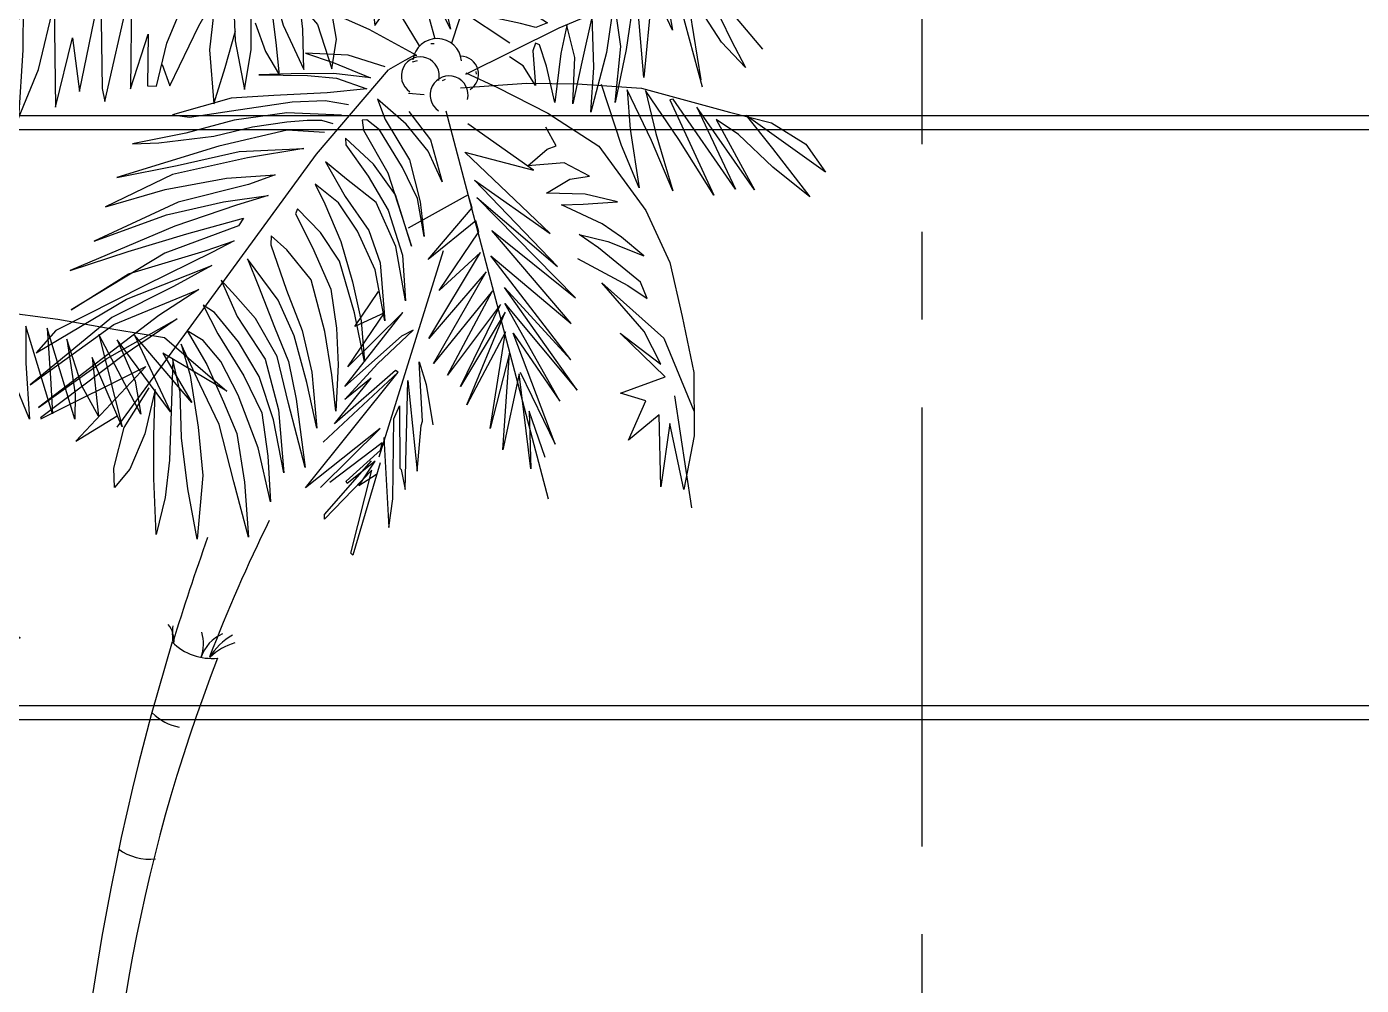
# Model space of a CAD drawing. Extents: x 915 to 2178, y -798 to 165.
# Drawn here: x 1310.155 to 1312.055, y -744.738 to -743.374 of the extents above; entities that cross this region are included whole.
import ezdxf

# ---------------------------------------------------------------- set-up
doc = ezdxf.new("R2010")
doc.units = 0
doc.header["$LTSCALE"] = 0.5
doc.header["$MEASUREMENT"] = 0
doc.linetypes.add('CENTER', pattern=[2, 1.25, -0.25, 0.25, -0.25])
doc.layers.get('0').update_dxf_attribs({"linetype": 'CONTINUOUS'})
for name, color, linetype in [('EJES', 125, 'CENTER'), ('MOBILIARIO', 125, 'CONTINUOUS'), ('VEGETACION', 64, 'CONTINUOUS')]:
    doc.layers.add(name, color=color, linetype=linetype)

# ---------------------------------------------------------------- blocks, each defined once
blk = doc.blocks.new('ArbolAl027')
for p, q in [((1.2107, 6.3133), (0.8504, 5.1992)), ((1.2067, 6.2111), (1.0853, 5.9596)), ((1.1195, 6.0666), (1.2067, 6.2111)), ((1.1529, 6.2061), (1.1195, 6.0666)), ((1.1077, 6.1894), (1.0355, 5.85)), ((1.0802, 5.9569), (1.1077, 6.1894)), ((1.2454, 6.1204), (1.0764, 5.894)), ((1.0853, 5.9596), (1.2454, 6.1204)), ((0.9686, 6.0904), (0.9849, 5.7243)), ((1.0102, 5.7642), (0.9686, 6.0904)), ((1.0288, 6.0907), (1.0102, 5.7642)), ((1.0355, 5.85), (1.0288, 6.0907)), ((1.243, 6.0485), (1.0531, 5.8347)), ((1.0764, 5.894), (1.243, 6.0485)), ((0.9366, 6.0059), (0.9689, 5.6245)), ((0.9849, 5.7243), (0.9366, 6.0059)), ((-0.1873, 5.9658), (-0.2642, 5.9614)), ((-0.0837, 5.9641), (-0.1873, 5.9658)), ((0.0294, 5.9431), (-0.0837, 5.9641)), ((0.0444, 5.924), (-0.1733, 5.8771)), ((0.2009, 5.8843), (0.0294, 5.9431)), ((1.2624, 5.9532), (1.0228, 5.7854)), ((1.0531, 5.8347), (1.2624, 5.9532)), ((0.0996, 5.9148), (-0.19, 5.7432)), ((-0.19, 5.7432), (0.1404, 5.8974)), ((0.1404, 5.8974), (-0.1245, 5.6898)), ((-0.1089, 5.8734), (0.0996, 5.9148)), ((0.3393, 5.7827), (0.2009, 5.8843)), ((0.8784, 5.9171), (0.9269, 5.5645)), ((0.9689, 5.6245), (0.8784, 5.9171)), ((1.249, 5.898), (1.0219, 5.7592)), ((1.0228, 5.7854), (1.249, 5.898)), ((-0.1733, 5.8771), (-0.3277, 5.8107)), ((-0.2117, 5.8396), (-0.1089, 5.8734)), ((-0.1245, 5.6898), (0.1871, 5.863)), ((0.1871, 5.863), (-0.0678, 5.6174)), ((0.8274, 5.8609), (0.911, 5.4594)), ((0.9269, 5.5645), (0.8274, 5.8609)), ((1.2632, 5.85), (1.0203, 5.7136)), ((1.0219, 5.7592), (1.2632, 5.85)), ((-0.3277, 5.8107), (-0.2117, 5.8396)), ((-0.0678, 5.6174), (0.228, 5.8419)), ((0.228, 5.8419), (0.0492, 5.6515)), ((0.4631, 5.6364), (0.3393, 5.7827)), ((1.2801, 5.7992), (1.0059, 5.6568)), ((1.0203, 5.7136), (1.2801, 5.7992)), ((0.0412, 5.6083), (0.2194, 5.7631)), ((0.2194, 5.7631), (0.1551, 5.6618)), ((0.8219, 5.7561), (0.89, 5.4133)), ((0.911, 5.4594), (0.8219, 5.7561)), ((1.2518, 5.7305), (0.9889, 5.5999)), ((1.0059, 5.6568), (1.2518, 5.7305)), ((0.1091, 5.5508), (0.2484, 5.7047)), ((0.2727, 5.721), (0.1953, 5.5109)), ((0.1953, 5.5109), (0.3318, 5.7197)), ((0.2484, 5.7047), (0.2727, 5.721)), ((0.3318, 5.7197), (0.2769, 5.539)), ((0.3269, 5.5271), (0.3873, 5.6949)), ((0.3873, 5.6949), (0.3609, 5.5293)), ((0.0492, 5.6515), (0.0412, 5.6083)), ((0.1551, 5.6618), (0.1091, 5.5508)), ((0.4042, 5.5288), (0.4429, 5.6673)), ((0.4429, 5.6673), (0.4563, 5.6572)), ((0.4563, 5.6572), (0.4511, 5.4738)), ((0.7874, 5.6633), (0.8695, 5.329)), ((0.89, 5.4133), (0.7874, 5.6633)), ((1.5403, 5.6549), (1.5684, 5.4577)), ((1.6203, 5.4772), (1.5403, 5.6549)), ((1.6684, 5.6616), (1.6203, 5.4772)), ((1.666, 5.4742), (1.6684, 5.6616)), ((0.6063, 5.4419), (0.4631, 5.6364)), ((1.1506, 5.6287), (0.9602, 5.5469)), ((0.9889, 5.5999), (1.1506, 5.6287)), ((1.3634, 5.61), (1.4085, 5.5195)), ((1.394, 5.5805), (1.3634, 5.61)), ((1.4576, 5.6122), (1.4902, 5.4937)), ((1.5143, 5.5859), (1.4576, 5.6122)), ((0.491, 5.5114), (0.5114, 5.5852)), ((0.5114, 5.5852), (0.5198, 5.5629)), ((1.2685, 5.5749), (1.3609, 5.4922)), ((1.3689, 5.5343), (1.2685, 5.5749)), ((1.4692, 5.4984), (1.394, 5.5805)), ((1.5404, 5.5393), (1.5143, 5.5859)), ((1.8352, 5.5828), (1.666, 5.4742)), ((1.6861, 5.4642), (1.8352, 5.5828)), ((0.2769, 5.539), (0.2655, 5.4146)), ((0.5198, 5.5629), (0.5138, 5.4308)), ((0.7751, 5.5651), (0.8469, 5.2407)), ((0.8695, 5.329), (0.7751, 5.5651)), ((1.1292, 5.5351), (0.9394, 5.4772)), ((0.9602, 5.5469), (0.9505, 5.5153)), ((0.9505, 5.5153), (1.1292, 5.5351)), ((1.4602, 5.4343), (1.3689, 5.5343)), ((1.5684, 5.4577), (1.5404, 5.5393)), ((0.2655, 5.4146), (0.3269, 5.5271)), ((0.3609, 5.5293), (0.3471, 5.3955)), ((0.3471, 5.3955), (0.4042, 5.5288)), ((0.4746, 5.3629), (0.491, 5.5114)), ((1.1806, 5.5247), (1.3533, 5.4135)), ((1.2726, 5.507), (1.1806, 5.5247)), ((1.3282, 5.4821), (1.2726, 5.507)), ((1.4085, 5.5195), (1.4602, 5.4343)), ((1.5273, 5.4254), (1.4692, 5.4984)), ((1.4902, 5.4937), (1.5273, 5.4254)), ((0.4511, 5.4738), (0.4509, 5.3205)), ((0.5357, 5.2769), (0.6073, 5.4655)), ((0.6073, 5.4655), (0.6092, 5.4289)), ((0.7288, 5.4814), (0.8015, 5.2125)), ((0.8469, 5.2407), (0.7288, 5.4814)), ((0.9394, 5.4772), (0.9287, 5.4389)), ((1.0861, 5.4728), (1.2424, 5.4083)), ((1.2045, 5.4635), (1.0861, 5.4728)), ((1.1647, 5.2442), (1.6861, 5.4642)), ((1.3793, 5.3733), (1.2045, 5.4635)), ((1.4313, 5.3902), (1.3282, 5.4821)), ((1.3609, 5.4922), (1.4313, 5.3902)), ((1.6889, 5.4553), (1.7522, 5.4343)), ((0.5138, 5.4308), (0.5357, 5.2769)), ((0.7564, 5.1915), (0.6063, 5.4419)), ((0.6092, 5.4289), (0.6198, 5.3113)), ((0.9287, 5.4389), (1.129, 5.4266)), ((1.5641, 5.4184), (1.6669, 5.2087)), ((1.6607, 5.4284), (1.7915, 5.3189)), ((1.7751, 5.3982), (1.6607, 5.4284)), ((1.7522, 5.4343), (1.8756, 5.3549)), ((-0.0001, 5.4043), (-0.5142, 5.3364)), ((0.1639, 5.3965), (-0.0001, 5.4043)), ((0.1123, 5.2499), (0.1903, 5.3841)), ((0.2426, 5.3879), (0.1639, 5.3965)), ((0.4115, 5.3275), (0.2426, 5.3879)), ((1.0315, 5.4087), (1.1904, 5.3271)), ((1.1744, 5.3884), (1.0315, 5.4087)), ((1.2921, 5.3452), (1.1744, 5.3884)), ((1.2424, 5.4083), (1.3208, 5.3484)), ((1.3533, 5.4135), (1.3793, 5.3733)), ((1.5243, 5.3782), (1.5461, 5.2908)), ((1.6383, 5.2028), (1.5243, 5.3782)), ((1.5696, 5.4054), (1.758, 5.182)), ((1.7915, 5.3189), (1.5696, 5.4054)), ((1.8756, 5.3549), (1.7751, 5.3982)), ((-0.2356, 5.0586), (-0.1733, 5.36)), ((-0.1733, 5.36), (-0.1692, 5.0669)), ((-0.1616, 5.0289), (-0.0831, 5.3736)), ((-0.0831, 5.3736), (-0.0865, 5.0662)), ((0.0192, 5.1995), (0.0773, 5.3381)), ((0.2657, 5.1801), (0.2655, 5.3518)), ((0.3193, 5.3515), (0.3298, 5.3518)), ((0.3385, 5.2016), (0.3193, 5.3515)), ((0.3298, 5.3518), (0.3594, 5.2518)), ((0.4509, 5.3205), (0.4746, 5.3629)), ((1.1239, 5.3072), (0.937, 5.3568)), ((0.937, 5.3568), (1.0654, 5.3007)), ((1.3208, 5.3484), (1.2921, 5.3452)), ((1.3827, 5.3383), (1.3602, 5.1807)), ((1.3954, 5.2926), (1.3827, 5.3383)), ((1.4372, 5.3616), (1.4118, 5.0992)), ((1.495, 5.2373), (1.4372, 5.3616)), ((1.4721, 5.3691), (1.495, 5.2373)), ((1.5196, 5.3048), (1.4721, 5.3691)), ((-0.7201, 5.2987), (-0.8926, 5.2712)), ((-0.5142, 5.3364), (-0.7201, 5.2987)), ((-0.574, 4.9802), (-0.4757, 5.3044)), ((-0.4948, 4.9992), (-0.3999, 5.3114)), ((-0.4757, 5.3044), (-0.4873, 5.1261)), ((-0.3999, 5.3114), (-0.4006, 5.1794)), ((-0.3548, 5.1228), (-0.3095, 5.3135)), ((-0.3095, 5.3135), (-0.3052, 5.0125)), ((0.1603, 5.3258), (0.1438, 5.1799)), ((0.2137, 5.3281), (0.2191, 5.2067)), ((0.4077, 5.3143), (0.4588, 5.2541)), ((0.4161, 5.2401), (0.4077, 5.3143)), ((0.6099, 5.2393), (0.4115, 5.3275)), ((0.6198, 5.3113), (0.6264, 5.2513)), ((0.6264, 5.2513), (0.6749, 5.3193)), ((1.0654, 5.3007), (1.1303, 5.2592)), ((1.1831, 5.3034), (1.1239, 5.3072)), ((1.2171, 5.3057), (1.1831, 5.3034)), ((1.1904, 5.3271), (1.2171, 5.3057)), ((1.3254, 5.3265), (1.3028, 5.1726)), ((1.3443, 5.1893), (1.3254, 5.3265)), ((1.5826, 5.0707), (1.5196, 5.3048)), ((-0.8926, 5.2712), (-1.1144, 5.0803)), ((-0.9905, 5.0401), (-0.7866, 5.2789)), ((-0.7866, 5.2789), (-0.9138, 5.0064)), ((-0.9138, 5.0064), (-0.7245, 5.262)), ((-0.8089, 4.9983), (-0.6595, 5.2818)), ((-0.7245, 5.262), (-0.7892, 5.1154)), ((-0.6595, 5.2818), (-0.7424, 4.9527)), ((-0.5992, 5.0989), (-0.5454, 5.265)), ((-0.5454, 5.265), (-0.575, 5.0691)), ((0.277, 5.2589), (0.3077, 5.1747)), ((0.5148, 5.2109), (0.5027, 5.2787)), ((0.8797, 5.2938), (1.0206, 5.2002)), ((1.0518, 5.2573), (0.8797, 5.2938)), ((1.1303, 5.2592), (1.0966, 5.2453)), ((1.2611, 5.279), (1.2302, 5.1437)), ((1.2657, 5.1288), (1.2611, 5.279)), ((1.4118, 5.0992), (1.3954, 5.2926)), ((1.5461, 5.2908), (1.578, 5.0926)), ((-0.0865, 5.0662), (-0.0352, 5.2255)), ((-0.0352, 5.2255), (-0.037, 5.0752)), ((0.0284, 5.0752), (0.1123, 5.2499)), ((0.1895, 5.1286), (0.2199, 5.2355)), ((0.3594, 5.2518), (0.4189, 5.1223)), ((0.4189, 5.1223), (0.4161, 5.2401)), ((0.4588, 5.2541), (0.5011, 5.1242)), ((0.7489, 5.1634), (0.6099, 5.2393)), ((0.8921, 5.1094), (1.1647, 5.2442)), ((1.0966, 5.2453), (1.0518, 5.2573)), ((1.1869, 5.2511), (1.169, 5.1696)), ((1.21, 5.1574), (1.1869, 5.2511)), ((-1.1144, 5.0803), (-0.8872, 5.2152)), ((-0.8872, 5.2152), (-0.9905, 5.0401)), ((-0.7424, 4.9527), (-0.6356, 5.2001)), ((-0.6356, 5.2001), (-0.658, 4.9913)), ((-0.3052, 5.0125), (-0.2564, 5.2152)), ((-0.2564, 5.2152), (-0.2356, 5.0586)), ((-0.0108, 5.0743), (0.0192, 5.1995)), ((0.2191, 5.2067), (0.2459, 5.0645)), ((0.3486, 5.1061), (0.3385, 5.2016)), ((0.5011, 5.1242), (0.5148, 5.2109)), ((0.7567, 5.1907), (0.7564, 5.1915)), ((0.7899, 5.1982), (0.7992, 5.1989)), ((1.095, 5.1993), (1.0877, 5.177)), ((1.1071, 5.1943), (1.095, 5.1993)), ((1.128, 5.132), (1.1071, 5.1943)), ((1.3282, 5.0266), (1.3443, 5.1893)), ((1.708, 5.1285), (1.6383, 5.2028)), ((1.6669, 5.2087), (1.708, 5.1285)), ((-0.4006, 5.1794), (-0.4132, 4.9801)), ((0.1438, 5.1799), (0.1568, 5.0221)), ((0.2459, 5.0645), (0.2657, 5.1801)), ((0.3077, 5.1747), (0.3486, 5.1061)), ((0.4241, 5.1707), (0.5048, 5.1426)), ((0.5488, 5.1646), (0.4241, 5.1707)), ((0.5048, 5.1426), (0.6142, 5.0981)), ((0.6569, 5.1304), (0.5488, 5.1646)), ((0.714, 5.1486), (0.666, 5.1213)), ((0.7373, 5.1611), (0.714, 5.1486)), ((0.7361, 5.145), (0.7506, 5.1486)), ((0.7486, 5.1631), (0.7373, 5.1611)), ((1.0599, 5.133), (1.02, 5.1598)), ((1.0877, 5.177), (1.0952, 5.0762)), ((1.169, 5.1696), (1.1514, 5.0267)), ((1.2042, 5.0227), (1.21, 5.1574)), ((1.2302, 5.1437), (1.2042, 5.0227)), ((1.3028, 5.1726), (1.2571, 4.9977)), ((1.3602, 5.1807), (1.3282, 5.0266)), ((-0.7892, 5.1154), (-0.8089, 4.9983)), ((-0.4873, 5.1261), (-0.4948, 4.9992)), ((-0.4132, 4.9801), (-0.3548, 5.1228)), ((0.0061, 5.1375), (0.0284, 5.0752)), ((0.1568, 5.0221), (0.1895, 5.1286)), ((0.3825, 5.1095), (0.2883, 5.1074)), ((0.2883, 5.1074), (0.4297, 5.1054)), ((0.5066, 5.1113), (0.3825, 5.1095)), ((0.4297, 5.1054), (0.5148, 5.0969)), ((0.456, 4.8757), (0.666, 5.1213)), ((0.6142, 5.0981), (0.5066, 5.1113)), ((0.8923, 5.113), (0.9843, 5.0699)), ((0.9209, 5.1166), (0.9222, 5.1092)), ((1.0952, 5.0762), (1.0599, 5.133)), ((1.1514, 5.0267), (1.128, 5.132)), ((1.2571, 4.9977), (1.2657, 5.1288)), ((-0.658, 4.9913), (-0.5992, 5.0989)), ((-0.575, 5.0691), (-0.574, 4.9802)), ((-0.1692, 5.0669), (-0.1616, 5.0289)), ((-0.037, 5.0752), (-0.0108, 5.0743)), ((0.6034, 5.0664), (0.487, 5.0544)), ((0.5148, 5.0969), (0.6034, 5.0664)), ((0.8243, 5.0908), (0.8331, 5.0942)), ((0.877, 5.0694), (1.0689, 5.0824)), ((0.9843, 5.0699), (1.1311, 4.9948)), ((1.0689, 5.0824), (1.217, 5.0805)), ((1.217, 5.0805), (1.4047, 5.068)), ((1.3468, 4.9003), (1.2878, 5.0784)), ((1.4047, 5.068), (1.6613, 4.9981)), ((0.2073, 5.0389), (0.0356, 4.9905)), ((0.3316, 5.047), (0.2073, 5.0389)), ((0.2081, 5.0023), (0.3855, 5.0285)), ((0.487, 5.0544), (0.3316, 5.047)), ((0.3855, 5.0285), (0.4811, 5.0322)), ((0.4811, 5.0322), (0.5495, 5.0207)), ((0.634, 5.0357), (0.6563, 4.9771)), ((0.7183, 4.9628), (0.634, 5.0357)), ((0.7251, 5.0537), (0.7704, 5.0492)), ((1.3629, 5.063), (1.3719, 4.948)), ((1.4344, 4.9154), (1.3629, 5.063)), ((1.4164, 5.0616), (1.447, 4.9355)), ((1.5139, 4.9184), (1.4164, 5.0616)), ((1.497, 5.0361), (1.4877, 5.0344)), ((1.4877, 5.0344), (1.616, 4.7558)), ((1.6796, 4.773), (1.497, 5.0361)), ((0.0356, 4.9905), (0.0855, 4.9838)), ((0.0855, 4.9838), (0.2081, 5.0023)), ((0.3694, 4.9956), (0.2155, 4.9748)), ((0.5293, 4.9888), (0.3694, 4.9956)), ((0.7253, 4.9997), (0.7889, 4.9174)), ((1.1333, 3.8686), (0.8351, 5.0009)), ((1.1311, 4.9948), (1.2799, 4.8988)), ((1.5667, 5.0127), (1.6796, 4.773)), ((1.7346, 4.7716), (1.5667, 5.0127)), ((1.6613, 4.9981), (1.7839, 4.9669)), ((1.9417, 4.8224), (1.7101, 4.9887)), ((1.7101, 4.9887), (1.7868, 4.8921)), ((0.2155, 4.9748), (0.075, 4.9364)), ((0.1564, 4.9278), (0.2694, 4.9551)), ((0.2694, 4.9551), (0.37, 4.9694)), ((0.37, 4.9694), (0.4286, 4.9745)), ((0.4286, 4.9745), (0.4705, 4.9743)), ((0.4705, 4.9743), (0.5036, 4.9646)), ((0.6028, 4.9759), (0.5898, 4.9745)), ((0.5898, 4.9745), (0.5931, 4.9458)), ((0.6402, 4.9468), (0.6028, 4.9759)), ((0.6563, 4.9771), (0.7275, 4.8584)), ((0.7818, 4.8843), (0.7183, 4.9628)), ((1.0898, 4.829), (0.898, 4.9637)), ((1.1558, 4.8996), (1.1257, 4.9539)), ((1.3719, 4.948), (1.3983, 4.777)), ((1.6225, 4.9762), (1.7346, 4.7716)), ((1.6879, 4.9329), (1.6225, 4.9762)), ((1.7839, 4.9669), (1.8848, 4.9049)), ((0.075, 4.9364), (-0.0813, 4.9051)), ((-0.0813, 4.9051), (-0.0044, 4.9084)), ((-0.0044, 4.9084), (0.1564, 4.9278)), ((0.3706, 4.9459), (0.1712, 4.899)), ((0.4792, 4.939), (0.3706, 4.9459)), ((0.5413, 4.9221), (0.5417, 4.9023)), ((0.6227, 4.8466), (0.5413, 4.9221)), ((0.5931, 4.9458), (0.664, 4.8214)), ((0.707, 4.8369), (0.6402, 4.9468)), ((0.7889, 4.9174), (0.8231, 4.7951)), ((1.4965, 4.7688), (1.4344, 4.9154)), ((1.447, 4.9355), (1.4965, 4.7688)), ((1.616, 4.7558), (1.5139, 4.9184)), ((1.788, 4.8372), (1.6879, 4.9329)), ((0.1712, 4.899), (-0.1266, 4.8073)), ((-0.1254, 4.0781), (0.456, 4.8757)), ((0.0495, 4.8427), (0.2307, 4.8835)), ((0.2307, 4.8835), (0.4189, 4.8916)), ((0.4189, 4.8916), (0.2547, 4.8643)), ((0.5417, 4.9023), (0.6066, 4.8111)), ((0.8231, 4.7951), (0.7818, 4.8843)), ((1.1387, 4.6442), (0.8891, 4.8813)), ((0.8891, 4.8813), (1.0898, 4.829)), ((1.0734, 4.8413), (1.1298, 4.8897)), ((1.1298, 4.8897), (1.1558, 4.8996)), ((1.2799, 4.8988), (1.4178, 4.7109)), ((1.3983, 4.777), (1.3468, 4.9003)), ((1.7868, 4.8921), (1.8962, 4.7507)), ((1.8848, 4.9049), (1.9417, 4.8224)), ((-0.1266, 4.8073), (0.0495, 4.8427)), ((0.2547, 4.8643), (0.0359, 4.8162)), ((0.4827, 4.8527), (0.54, 4.752)), ((0.544, 4.8029), (0.4827, 4.8527)), ((0.6864, 4.7565), (0.6227, 4.8466)), ((0.751, 4.7463), (0.707, 4.8369)), ((0.7275, 4.8584), (0.7591, 4.7361)), ((1.179, 4.8504), (1.0734, 4.8413)), ((1.2532, 4.8114), (1.179, 4.8504)), ((1.8962, 4.7507), (1.788, 4.8372)), ((0.0359, 4.8162), (-0.1597, 4.7212)), ((0.0145, 4.7724), (0.1932, 4.8053)), ((0.1932, 4.8053), (0.3354, 4.8153)), ((0.3354, 4.8153), (0.2576, 4.7873)), ((0.6305, 4.7342), (0.544, 4.8029)), ((0.6066, 4.8111), (0.665, 4.7115)), ((0.664, 4.8214), (0.7332, 4.6072)), ((0.9173, 4.7993), (1.1387, 4.6442)), ((1.1597, 4.5475), (0.9173, 4.7993)), ((1.1276, 4.7614), (1.1958, 4.8022)), ((1.1958, 4.8022), (1.2532, 4.8114)), ((-0.1597, 4.7212), (0.0145, 4.7724)), ((0.2576, 4.7873), (0.052, 4.7355)), ((0.1843, 4.7359), (0.3148, 4.7546)), ((0.3148, 4.7546), (0.2223, 4.7263)), ((0.4527, 4.7877), (0.4802, 4.7308)), ((0.5206, 4.7332), (0.4527, 4.7877)), ((0.7332, 4.6072), (0.6864, 4.7565)), ((0.8986, 4.7569), (0.7234, 4.659)), ((0.9103, 4.7188), (0.8986, 4.7569)), ((1.2402, 4.7587), (1.1276, 4.7614)), ((1.3349, 4.7363), (1.2402, 4.7587)), ((0.052, 4.7355), (-0.1929, 4.621)), ((0.0188, 4.6981), (0.1843, 4.7359)), ((0.2223, 4.7263), (0.0431, 4.6657)), ((0.4006, 4.7158), (0.3945, 4.7015)), ((0.4676, 4.6467), (0.4006, 4.7158)), ((0.4802, 4.7308), (0.5273, 4.6208)), ((0.5763, 4.6507), (0.5206, 4.7332)), ((0.54, 4.752), (0.6088, 4.6526)), ((0.6873, 4.6061), (0.6305, 4.7342)), ((0.7704, 4.6354), (0.751, 4.7463)), ((0.7591, 4.7361), (0.7704, 4.6354)), ((0.7818, 4.5676), (0.9103, 4.7188)), ((0.9245, 4.7491), (1.1597, 4.5475)), ((1.2118, 4.4563), (0.9245, 4.7491)), ((1.1713, 4.7272), (1.2341, 4.7298)), ((1.2904, 4.6724), (1.1713, 4.7272)), ((1.2341, 4.7298), (1.3349, 4.7363)), ((-0.1929, 4.621), (0.0188, 4.6981)), ((0.0777, 4.6429), (0.243, 4.6886)), ((0.243, 4.6886), (0.2289, 4.6663)), ((0.3945, 4.7015), (0.445, 4.6032)), ((0.665, 4.7115), (0.7077, 4.5804)), ((0.9215, 4.6808), (0.7818, 4.5676)), ((0.9304, 4.6489), (0.9215, 4.6808)), ((1.4178, 4.7109), (1.4871, 4.5592)), ((0.0431, 4.6657), (-0.2628, 4.5356)), ((-0.0939, 4.5908), (0.0777, 4.6429)), ((0.2289, 4.6663), (0.0135, 4.5865)), ((0.3238, 4.637), (0.3233, 4.6108)), ((0.3693, 4.5962), (0.3238, 4.637)), ((0.5234, 4.5631), (0.4676, 4.6467)), ((0.6272, 4.5378), (0.5763, 4.6507)), ((0.6088, 4.6526), (0.6424, 4.558)), ((0.8143, 4.4773), (0.9304, 4.6489)), ((0.9679, 4.6521), (1.2118, 4.4563)), ((1.1991, 4.3815), (0.9679, 4.6521)), ((1.2231, 4.6406), (1.3062, 4.6204)), ((1.2789, 4.6015), (1.2231, 4.6406)), ((1.3463, 4.6329), (1.2904, 4.6724)), ((0.1312, 4.5933), (0.2157, 4.6226)), ((0.2157, 4.6226), (0.1522, 4.5897)), ((0.3233, 4.6108), (0.3683, 4.4784)), ((0.445, 4.6032), (0.4976, 4.4814)), ((0.5273, 4.6208), (0.5614, 4.5023)), ((0.716, 4.4471), (0.6873, 4.6061)), ((1.4016, 4.5022), (1.2789, 4.6015)), ((1.3062, 4.6204), (1.4119, 4.5784)), ((1.4119, 4.5784), (1.3463, 4.6329)), ((-0.2628, 4.5356), (-0.0939, 4.5908)), ((0.0135, 4.5865), (-0.2601, 4.4205)), ((-0.0924, 4.5265), (0.1312, 4.5933)), ((0.1522, 4.5897), (-0.0445, 4.4924)), ((0.2547, 4.57), (0.2869, 4.4896)), ((0.3439, 4.449), (0.2547, 4.57)), ((0.4409, 4.5089), (0.3693, 4.5962)), ((0.5672, 4.4123), (0.5234, 4.5631)), ((0.6394, 3.9914), (0.827, 4.594)), ((0.6424, 4.558), (0.6556, 4.3893)), ((0.7077, 4.5804), (0.716, 4.4471)), ((0.7841, 4.337), (0.9348, 4.5888)), ((0.9348, 4.5888), (0.8143, 4.4773)), ((0.965, 4.5789), (1.1991, 4.3815)), ((1.1981, 4.2753), (0.965, 4.5789)), ((1.2183, 4.5713), (1.3652, 4.492)), ((1.4871, 4.5592), (1.5232, 4.4018)), ((-0.2601, 4.4205), (-0.0924, 4.5265)), ((-0.0985, 4.4519), (0.1505, 4.5504)), ((0.1505, 4.5504), (0.0393, 4.4891)), ((0.6556, 4.3893), (0.6272, 4.5378)), ((0.9512, 4.5318), (0.7841, 4.337)), ((0.7973, 4.2638), (0.9512, 4.5318)), ((-0.0445, 4.4924), (-0.3047, 4.3608)), ((0.0393, 4.4891), (-0.1407, 4.3986)), ((-0.135, 4.3778), (0.1128, 4.4803)), ((0.1128, 4.4803), (-0.0043, 4.4044)), ((0.1776, 4.508), (0.2246, 4.4018)), ((0.2194, 4.4619), (0.1776, 4.508)), ((0.2869, 4.4896), (0.3341, 4.3703)), ((0.481, 4.358), (0.4409, 4.5089)), ((0.4976, 4.4814), (0.5148, 4.3677)), ((0.5614, 4.5023), (0.5861, 4.3892)), ((1.0054, 4.4862), (1.1981, 4.2753)), ((1.2167, 4.1869), (1.0054, 4.4862)), ((1.2891, 4.4996), (1.4697, 4.3378)), ((1.4128, 4.3574), (1.2891, 4.4996)), ((1.3652, 4.492), (1.4211, 4.4541)), ((1.4211, 4.4541), (1.4016, 4.5022)), ((-0.3619, 4.2951), (-0.0985, 4.4519)), ((0.2786, 4.3952), (0.2194, 4.4619)), ((0.3908, 4.3454), (0.3439, 4.449)), ((0.3683, 4.4784), (0.414, 4.3602)), ((0.5678, 4.3719), (0.6372, 4.4745)), ((0.9698, 4.4762), (0.7973, 4.2638)), ((0.839, 4.2302), (0.9698, 4.4762)), ((-0.0043, 4.4044), (-0.3556, 4.1356)), ((0.1258, 4.4347), (0.1682, 4.3507)), ((0.1589, 4.4134), (0.1258, 4.4347)), ((0.2289, 4.3271), (0.1589, 4.4134)), ((0.5389, 4.197), (0.7082, 4.4133)), ((0.7082, 4.4133), (0.5481, 4.2548)), ((0.5481, 4.2548), (0.6544, 4.412)), ((0.5967, 4.269), (0.5672, 4.4123)), ((0.6544, 4.412), (0.5678, 4.3719)), ((0.9931, 4.4369), (0.839, 4.2302)), ((0.8768, 4.1975), (0.9931, 4.4369)), ((1.0065, 4.4144), (0.8768, 4.1975)), ((0.8954, 4.1438), (1.0065, 4.4144)), ((1.0056, 4.439), (1.2167, 4.1869)), ((1.1662, 4.1542), (1.0056, 4.439)), ((-0.1407, 4.3986), (-0.3796, 4.202)), ((-0.3796, 4.202), (-0.135, 4.3778)), ((-0.1562, 4.279), (0.0494, 4.3951)), ((0.0494, 4.3951), (-0.1078, 4.2879)), ((0.2246, 4.4018), (0.306, 4.2765)), ((0.3413, 4.2852), (0.2786, 4.3952)), ((0.3341, 4.3703), (0.3742, 4.2702)), ((0.5148, 4.3677), (0.5199, 4.2605)), ((0.5861, 4.3892), (0.5967, 4.269)), ((1.5232, 4.4018), (1.5573, 4.2377)), ((-0.3047, 4.3608), (-0.3619, 4.2951)), ((0.079, 4.3592), (0.1362, 4.261)), ((0.1256, 4.3314), (0.079, 4.3592)), ((0.1768, 4.2698), (0.1256, 4.3314)), ((0.1682, 4.3507), (0.2443, 4.228)), ((0.2888, 4.2264), (0.2289, 4.3271)), ((0.428, 4.2087), (0.3908, 4.3454)), ((0.414, 4.3602), (0.443, 4.2393)), ((0.5007, 4.2313), (0.481, 4.358)), ((0.7046, 4.3437), (0.5389, 4.197)), ((0.6342, 4.2635), (0.7382, 4.3616)), ((0.7382, 4.3616), (0.7046, 4.3437)), ((1.0076, 4.3565), (0.8954, 4.1438)), ((0.9632, 4.0741), (1.0076, 4.3565)), ((1.1531, 4.0285), (1.0307, 4.3531)), ((1.0307, 4.3531), (1.1662, 4.1542)), ((1.3423, 4.3531), (1.461, 4.2628)), ((1.4738, 4.2253), (1.3423, 4.3531)), ((1.461, 4.2628), (1.4128, 4.3574)), ((1.4697, 4.3378), (1.5573, 4.1263)), ((-0.1078, 4.2879), (-0.3497, 4.1055)), ((0.0615, 4.3206), (0.0872, 4.2296)), ((0.1155, 4.2041), (0.0615, 4.3206)), ((0.3744, 4.1472), (0.3413, 4.2852)), ((1.02, 4.2941), (0.9632, 4.0741)), ((0.9999, 4.0123), (1.02, 4.2941)), ((-0.3556, 4.1356), (-0.1562, 4.279)), ((-0.3483, 4.1024), (-0.0419, 4.2557)), ((-0.0419, 4.2557), (-0.2461, 4.0374)), ((0.0364, 4.2755), (0.0329, 4.1539)), ((0.0584, 4.1807), (0.0364, 4.2755)), ((0.1362, 4.261), (0.1847, 4.1522)), ((0.2273, 4.1715), (0.1768, 4.2698)), ((0.306, 4.2765), (0.3449, 4.1293)), ((0.3742, 4.2702), (0.3966, 4.1597)), ((0.5199, 4.2605), (0.5125, 4.1254)), ((0.5387, 4.1592), (0.6342, 4.2635)), ((0.756, 4.2689), (0.7759, 4.2025)), ((0.7652, 4.0964), (0.756, 4.2689)), ((0.0872, 4.2296), (0.1105, 4.0783)), ((0.2443, 4.228), (0.2965, 4.1204)), ((0.331, 4.1002), (0.2888, 4.2264)), ((0.4239, 3.9015), (0.695, 4.2387)), ((0.4572, 4.0758), (0.428, 4.2087)), ((0.443, 4.2393), (0.4572, 4.0758)), ((0.4761, 4.0348), (0.695, 4.2387)), ((0.5125, 4.1254), (0.5007, 4.2313)), ((0.687, 4.2438), (0.5089, 4.0879)), ((0.5089, 4.0879), (0.6158, 4.2212)), ((0.6158, 4.2212), (0.5387, 4.1592)), ((0.695, 4.2387), (0.687, 4.2438)), ((0.7149, 3.8963), (0.7232, 4.2143)), ((0.7232, 4.2143), (0.7503, 3.9495)), ((1.0479, 4.234), (0.9999, 4.0123)), ((1.0815, 3.9568), (1.0479, 4.234)), ((1.0508, 4.2391), (1.1531, 4.0285)), ((1.3437, 4.1774), (1.4738, 4.2253)), ((1.5573, 4.2377), (1.559, 4.053)), ((-0.1056, 4.0771), (-0.0324, 4.1928)), ((-0.015, 4.188), (-0.045, 4.059)), ((-0.0187, 4.0529), (-0.015, 4.188)), ((0.0626, 4.0469), (0.0584, 4.1807)), ((0.1717, 4.0861), (0.1155, 4.2041)), ((0.2858, 4.018), (0.2273, 4.1715)), ((0.7759, 4.2025), (0.7958, 4.0851)), ((1.4175, 4.1556), (1.3437, 4.1774)), ((1.5013, 4.1695), (1.5507, 3.843)), ((0.0329, 4.1539), (0.0275, 3.9822)), ((0.1847, 4.1522), (0.2235, 4.06)), ((0.3449, 4.1293), (0.3607, 3.9454)), ((0.4232, 3.961), (0.3744, 4.1472)), ((0.3966, 4.1597), (0.4232, 3.961)), ((0.6824, 4.1023), (0.6988, 4.1405)), ((0.6988, 4.1405), (0.6996, 3.9591)), ((1.3667, 4.0407), (1.4175, 4.1556)), ((-0.2461, 4.0374), (-0.1254, 4.1117)), ((0.2965, 4.1204), (0.314, 3.994)), ((0.3607, 3.9454), (0.331, 4.1002)), ((0.6788, 3.8693), (0.6824, 4.1023)), ((0.7618, 4.0832), (0.7652, 4.0964)), ((1.0769, 4.1255), (1.0815, 3.9568)), ((1.1241, 3.99), (1.0769, 4.1255)), ((1.4566, 4.1146), (1.3667, 4.0407)), ((1.4614, 3.9042), (1.4566, 4.1146)), ((-0.1358, 3.9586), (-0.1056, 4.0771)), ((-0.045, 4.059), (-0.0886, 3.9559)), ((-0.0184, 3.9288), (-0.0187, 4.0529)), ((0.1105, 4.0783), (0.1242, 3.9373)), ((0.2148, 3.9184), (0.1717, 4.0861)), ((0.2235, 4.06), (0.2462, 3.9177)), ((0.6423, 4.0749), (0.4239, 3.9015)), ((0.6423, 4.0749), (0.4683, 3.9022)), ((0.7503, 3.9495), (0.7618, 4.0832)), ((1.4874, 4.0891), (1.4614, 3.9042)), ((1.5285, 3.8964), (1.4874, 4.0891)), ((1.559, 4.053), (1.5285, 3.8964)), ((0.0806, 3.8981), (0.0626, 4.0469)), ((0.3223, 3.8607), (0.2858, 4.018)), ((0.6474, 4.0331), (0.4956, 3.917)), ((0.6427, 4.0109), (0.6474, 4.0331)), ((0.6523, 4.0478), (0.6675, 3.7859)), ((0.0275, 3.9822), (0.0143, 3.8731)), ((0.314, 3.994), (0.3223, 3.8607)), ((0.4795, 3.8239), (0.6172, 3.9804)), ((0.5427, 3.9207), (0.6427, 4.0109)), ((0.6277, 3.9792), (0.5454, 3.9144)), ((0.6424, 3.9743), (0.5622, 3.7043)), ((0.5796, 3.9074), (0.6277, 3.9792)), ((-0.133, 3.9026), (-0.1358, 3.9586)), ((-0.0886, 3.9559), (-0.133, 3.9026)), ((0.1242, 3.9373), (0.1076, 3.7511)), ((0.6178, 3.9528), (0.4798, 3.8097)), ((0.5569, 3.7105), (0.6178, 3.9528)), ((0.6312, 3.94), (0.5796, 3.9074)), ((0.6996, 3.9591), (0.7038, 3.9551)), ((0.7038, 3.9551), (0.7149, 3.8963)), ((-0.012, 3.7651), (-0.0184, 3.9288)), ((0.1076, 3.7511), (0.0806, 3.8981)), ((0.2578, 3.7571), (0.2148, 3.9184)), ((0.2462, 3.9177), (0.2578, 3.7571)), ((0.5454, 3.9144), (0.5427, 3.9207)), ((0.0143, 3.8731), (-0.012, 3.7651)), ((0.6675, 3.7859), (0.6788, 3.8693)), ((0.4798, 3.8097), (0.4795, 3.8239)), ((0.5622, 3.7043), (0.5569, 3.7105))]:
    blk.add_line(p, q)
for centre, radius, start, end in [((0.8084, 5.1416), 0.0713, 5.2469, 172.4365), ((0.7592, 5.1039), 0.0555, 346.1193, 236.6625), ((0.8769, 5.1087), 0.0524, 302.402, 89.9049), ((0.8432, 5.0484), 0.0555, 346.1193, 236.6625), ((4.6844, 1.6613), 4.8646, 153.8469, 158.9604), ((6.9318, 1.3387), 7.2108, 160.4147, 162.97699), ((-0.0337, 3.4552), 0.0741, 354.2255, 39.2451), ((0.2264, 3.4729), 0.191, 172.4365, 186.6924), ((0.0022, 3.4468), 0.1239, 341.0144, 15.3584), ((0.2276, 3.3704), 0.1141, 113.5856, 161.5663), ((0.3152, 3.2955), 0.2044, 120.5892, 147.1309), ((6.9282, 1.3505), 7.2061, 163.04829, 181.79767), ((0.1507, 3.5653), 0.1621, 224.5737, 275.9479), ((0.2669, 3.28), 0.1754, 106.3362, 133.706), ((4.7101, 1.6372), 4.874, 158.7468, 181.4606), ((0.0824, 3.3487), 0.1484, 224.6947, 259.6385), ((-0.0328, 2.9658), 0.1484, 233.1862, 277.5256), ((-0.1178, 2.4512), 0.1484, 230.6788, 265.2279), ((-0.1508, 2.2155), 0.1484, 232.4945, 264.4899), ((2.5264, 1.3486), 2.6938, 176.5004, 184.5933), ((-0.3659, 1.1162), 0.092, 5.0966, 44.0061), ((-0.2397, 1.1085), 0.0788, 10.8004, 59.8787), ((-0.0621, 1.1379), 0.0968, 137.9673, 182.9953), ((-0.102, 1.1218), 0.0579, 106.8913, 168.961), ((-0.1957, 1.3209), 0.2025, 231.6444, 246.662), ((-0.2215, 1.2562), 0.1458, 244.5078, 304.2324), ((10.1456, 1.7869), 10.3057, 183.62287, 188.89992), ((6.9389, 1.3616), 7.227, 181.8788, 189.33807), ((-0.119, 0.3999), 0.2234, 249.8549, 292.6817), ((6.9318, 1.3387), 7.2196, 189.15334, 190.15665), ((10.137, 1.816), 10.2983, 189.06309, 190.15665)]:
    blk.add_arc(centre, radius, start, end)

msp = doc.modelspace()

# ---------------------------------------------------------------- linework, layer by layer
at = {"layer": 'EJES'}
msp.add_line((1311.429, -733.9158), (1311.429, -746.03), dxfattribs=at)
at = {"layer": 'MOBILIARIO'}
for p, q in [((1308.054, -743.5), (1321.2686, -743.5)), ((1308.054, -743.52), (1321.2686, -743.52)), ((1309.204, -744.34), (1321.2686, -744.34)), ((1309.204, -744.36), (1321.2686, -744.36))]:
    msp.add_line(p, q, dxfattribs=at)

# ---------------------------------------------------------------- block references
at = {"layer": 'VEGETACION', "ltscale": 5}
for p, xscale, yscale, zscale in [((1310.3452, -745.9326, 0.0003), 0.4876184219003702, 0.4876184219003702, 0.4876184219003702), ((1309.9937, -745.9269, 0.0003), -0.4004439598607725, 0.4004439598607725, 0.4004439598607725)]:
    msp.add_blockref('ArbolAl027', p, dxfattribs=dict(at, xscale=xscale, yscale=yscale, zscale=zscale))

doc.saveas('drawing.dxf')
